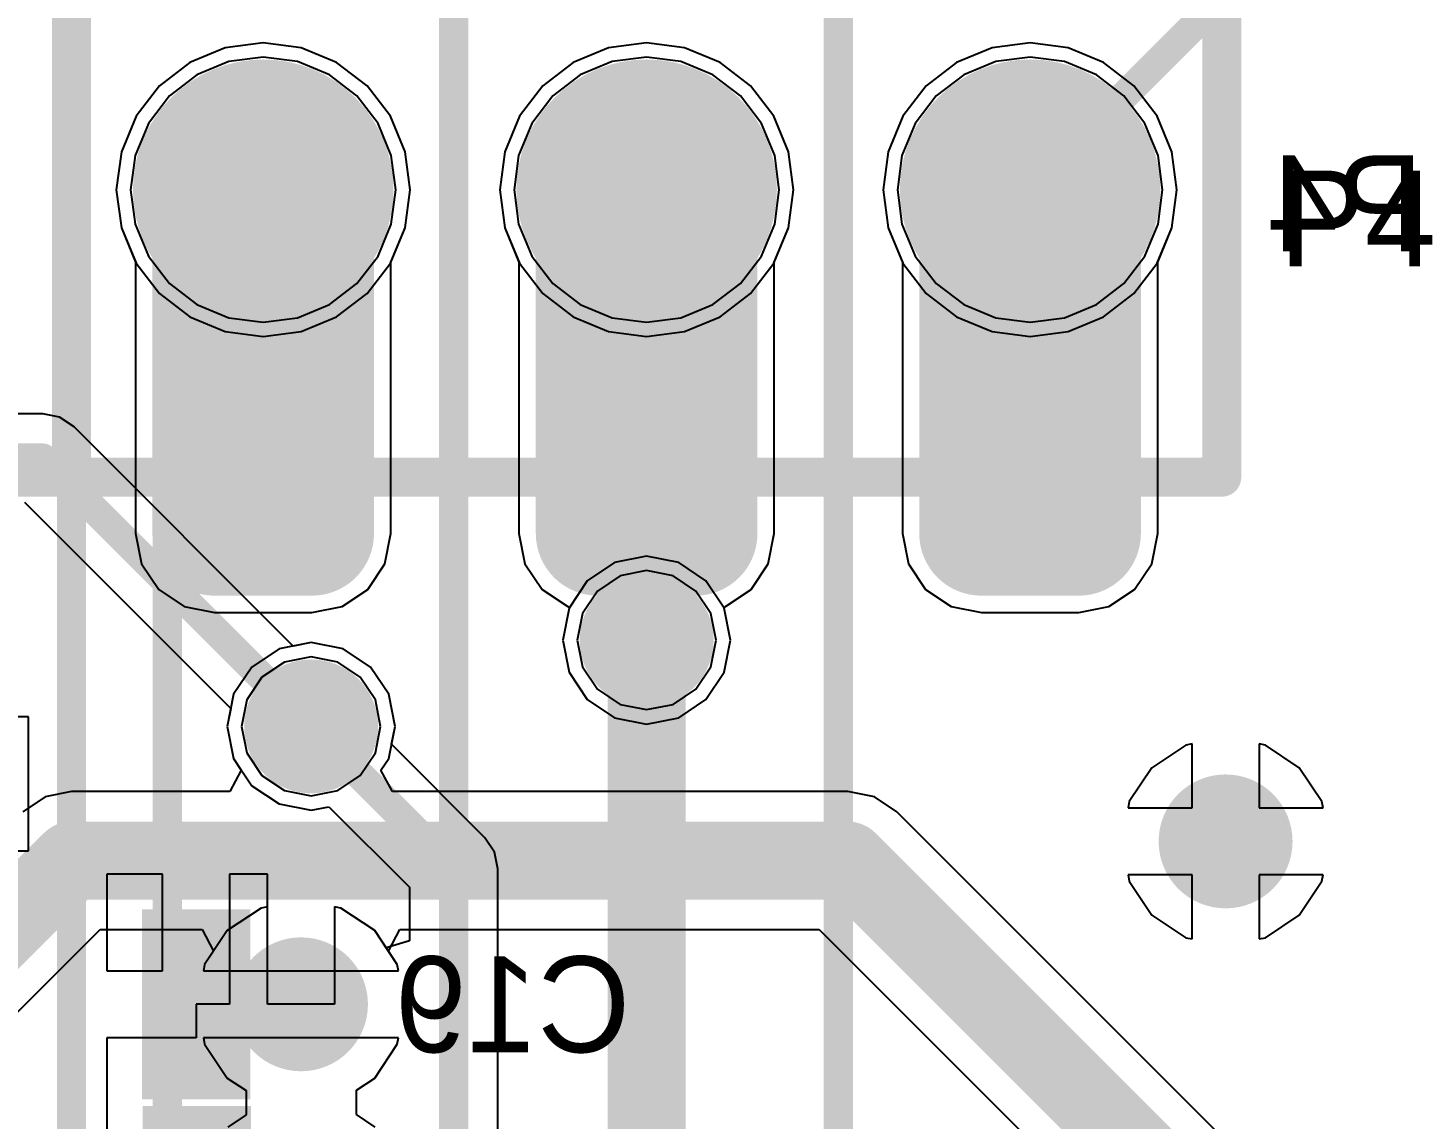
# Model space of a CAD drawing. Header units: millimetres. Extents: x 6 to 417, y 41 to 311.
# Drawn here: x 102.77 to 110.01, y 109.15 to 114.84 of the extents above; entities that cross this region are included whole.
import ezdxf

# ---------------------------------------------------------------- set-up
doc = ezdxf.new("R2010")
doc.units = ezdxf.units.MM
for name, color, linetype in [('BottomLayer', 5, 'Continuous'), ('BottomOverlay', 54, 'Continuous'), ('BottomPaste', 16, 'Continuous'), ('BottomSolder', 6, 'Continuous'), ('DrillDrawing', 1, 'Continuous'), ('KeepOutLayer', 6, 'Continuous'), ('Mechanical4', 56, 'Continuous'), ('MidLayer1', 16, 'Continuous'), ('MidLayer2', 76, 'Continuous'), ('MultiLayer', 9, 'Continuous'), ('TopLayer', 1, 'Continuous'), ('TopOverlay', 2, 'Continuous'), ('TopSolder', 216, 'Continuous')]:
    doc.layers.add(name, color=color, linetype=linetype)

msp = doc.modelspace()

# ---------------------------------------------------------------- linework, layer by layer
at = {"layer": 'BottomLayer'}
for p, q in [((103.80172026, 114.74006516), (103.6169378, 114.6635248)), ((104.00001552, 114.76617128), (103.80172026, 114.74006516)), ((104.19831078, 114.74006516), (104.00001552, 114.76617128)), ((104.38309324, 114.6635248), (104.19831078, 114.74006516)), ((105.80172134, 114.74006516), (105.61693888, 114.6635248)), ((106.0000166, 114.76617128), (105.80172134, 114.74006516)), ((106.19831186, 114.74006516), (106.0000166, 114.76617128)), ((106.38309432, 114.6635248), (106.19831186, 114.74006516)), ((107.80172242, 114.74006516), (107.61693996, 114.6635248)), ((108.00001768, 114.76617128), (107.80172242, 114.74006516)), ((108.19831294, 114.74006516), (108.00001768, 114.76617128)), ((108.3830954, 114.6635248), (108.19831294, 114.74006516)), ((103.6169378, 114.6635248), (103.45826146, 114.5417699)), ((104.54176958, 114.5417699), (104.38309324, 114.6635248)), ((105.61693888, 114.6635248), (105.45826254, 114.5417699)), ((106.54177066, 114.5417699), (106.38309432, 114.6635248)), ((107.61693996, 114.6635248), (107.45826362, 114.5417699)), ((108.54177174, 114.5417699), (108.3830954, 114.6635248)), ((103.45826146, 114.5417699), (103.33650656, 114.38309356)), ((104.66352448, 114.38309356), (104.54176958, 114.5417699)), ((105.45826254, 114.5417699), (105.33650764, 114.38309356)), ((106.66352556, 114.38309356), (106.54177066, 114.5417699)), ((107.45826362, 114.5417699), (107.33650872, 114.38309356)), ((108.66352664, 114.38309356), (108.54177174, 114.5417699)), ((103.33650656, 114.38309356), (103.2599662, 114.1983111)), ((104.74006484, 114.1983111), (104.66352448, 114.38309356)), ((105.33650764, 114.38309356), (105.25996728, 114.1983111)), ((106.74006592, 114.1983111), (106.66352556, 114.38309356)), ((107.33650872, 114.38309356), (107.25996836, 114.1983111)), ((108.740067, 114.1983111), (108.66352664, 114.38309356)), ((103.2599662, 114.1983111), (103.23386008, 114.00001584)), ((104.76617096, 114.00001584), (104.74006484, 114.1983111)), ((105.25996728, 114.1983111), (105.23386116, 114.00001584)), ((106.76617204, 114.00001584), (106.74006592, 114.1983111)), ((107.25996836, 114.1983111), (107.23386224, 114.00001584)), ((108.76617312, 114.00001584), (108.740067, 114.1983111)), ((103.23386008, 114.00001584), (103.2599662, 113.80172058)), ((104.74006484, 113.80172058), (104.76617096, 114.00001584)), ((105.23386116, 114.00001584), (105.25996728, 113.80172058)), ((106.74006592, 113.80172058), (106.76617204, 114.00001584)), ((107.23386224, 114.00001584), (107.25996836, 113.80172058)), ((108.740067, 113.80172058), (108.76617312, 114.00001584)), ((103.2599662, 113.80172058), (103.33410372, 113.62273948)), ((104.6659324, 113.62275218), (104.74006484, 113.80172058)), ((105.25996728, 113.80172058), (105.33409972, 113.62275218)), ((106.6659284, 113.62273948), (106.74006592, 113.80172058)), ((107.25996836, 113.80172058), (107.33409572, 113.62276234)), ((108.6659244, 113.62272678), (108.740067, 113.80172058)), ((103.33410372, 113.62273948), (103.33410372, 112.20601384)), ((104.6659324, 112.20601384), (104.6659324, 113.62275218)), ((105.33409972, 113.62275218), (105.33409972, 112.20601384)), ((106.6659284, 112.20601384), (106.6659284, 113.62273948)), ((107.33409572, 113.62276234), (107.33409572, 112.20601384)), ((108.6659244, 112.20601384), (108.6659244, 113.62272678)), ((103.33410372, 112.20601384), (103.36546002, 112.04838144)), ((104.6345761, 112.04838144), (104.6659324, 112.20601384)), ((105.33409972, 112.20601384), (105.36545602, 112.04838144)), ((106.6345721, 112.04838144), (106.6659284, 112.20601384)), ((107.33409572, 112.20601384), (107.36545202, 112.04838144)), ((108.6345681, 112.04838144), (108.6659244, 112.20601384)), ((103.36546002, 112.04838144), (103.45475118, 111.91474696)), ((104.54528494, 111.91474696), (104.6345761, 112.04838144)), ((105.36545602, 112.04838144), (105.45474718, 111.91474696)), ((106.54528094, 111.91474696), (106.6345721, 112.04838144)), ((107.36545202, 112.04838144), (107.45474318, 111.91474696)), ((108.54527694, 111.91474696), (108.6345681, 112.04838144)), ((103.45475118, 111.91474696), (103.58838566, 111.8254558)), ((104.41165046, 111.8254558), (104.54528494, 111.91474696)), ((105.45474718, 111.91474696), (105.58838166, 111.8254558)), ((106.41164646, 111.8254558), (106.54528094, 111.91474696)), ((107.45474318, 111.91474696), (107.58837766, 111.8254558)), ((108.41164246, 111.8254558), (108.54527694, 111.91474696)), ((103.58838566, 111.8254558), (103.74601806, 111.7940995)), ((104.25401806, 111.7940995), (104.41165046, 111.8254558)), ((105.58838166, 111.8254558), (105.59260568, 111.82461506)), ((105.59260568, 111.82461506), (105.59552922, 111.8175564)), ((106.4044989, 111.8175564), (106.40742244, 111.82461506)), ((106.40742244, 111.82461506), (106.41164646, 111.8254558)), ((107.58837766, 111.8254558), (107.74601006, 111.7940995)), ((108.25401006, 111.7940995), (108.41164246, 111.8254558)), ((103.74601806, 111.7940995), (104.25401806, 111.7940995)), ((105.59552922, 111.8175564), (105.56220188, 111.65001546)), ((106.43782624, 111.65001546), (106.4044989, 111.8175564)), ((107.74601006, 111.7940995), (108.25401006, 111.7940995)), ((104.25000232, 111.6378133), (104.08245884, 111.60448596)), ((104.4175458, 111.60448596), (104.25000232, 111.6378133)), ((105.56220188, 111.65001546), (105.59552922, 111.48247198)), ((106.4044989, 111.48247198), (106.43782624, 111.65001546)), ((104.08245884, 111.60448596), (103.94042204, 111.5095814)), ((104.5595826, 111.5095814), (104.4175458, 111.60448596)), ((103.94042204, 111.5095814), (103.84551748, 111.3675446)), ((104.65448716, 111.3675446), (104.5595826, 111.5095814)), ((105.59552922, 111.48247198), (105.69043378, 111.34043518)), ((106.30959434, 111.34043518), (106.4044989, 111.48247198)), ((103.84551748, 111.3675446), (103.81219014, 111.20000112)), ((104.6878145, 111.20000112), (104.65448716, 111.3675446)), ((105.69043378, 111.34043518), (105.83247058, 111.24553062)), ((106.16755754, 111.24553062), (106.30959434, 111.34043518)), ((102.77499892, 111.24999848), (102.02500296, 111.24999848)), ((102.77499892, 110.54999988), (102.77499892, 111.24999848)), ((105.83247058, 111.24553062), (106.00001406, 111.21220328)), ((106.00001406, 111.21220328), (106.16755754, 111.24553062)), ((103.81219014, 111.20000112), (103.84551748, 111.03245764)), ((104.66929028, 111.10687456), (104.6878145, 111.20000112)), ((105.15678994, 110.6193749), (104.66929028, 111.10687456)), ((108.81183724, 111.10245496), (108.63540122, 110.98456086)), ((108.84496138, 111.10904372), (108.81183724, 111.10245496)), ((108.84496138, 110.7750007), (108.84496138, 111.10904372)), ((109.22808228, 111.10245496), (109.19495814, 111.10904372)), ((109.19495814, 111.10904372), (109.19495814, 110.7750007)), ((109.4045183, 110.98456086), (109.22808228, 111.10245496)), ((103.84551748, 111.03245764), (103.94042204, 110.89042084)), ((108.63540122, 110.98456086), (108.51750712, 110.80812484)), ((109.5224124, 110.80812484), (109.4045183, 110.98456086)), ((103.94042204, 110.89042084), (104.08245884, 110.79551628)), ((104.08245884, 110.79551628), (104.25000232, 110.76218894)), ((104.25000232, 110.76218894), (104.34312888, 110.78071316)), ((104.34312888, 110.78071316), (104.76307724, 110.3607648)), ((108.51750712, 110.80812484), (108.51091836, 110.7750007)), ((108.51091836, 110.7750007), (108.84496138, 110.7750007)), ((109.19495814, 110.7750007), (109.52900116, 110.7750007)), ((109.52900116, 110.7750007), (109.5224124, 110.80812484)), ((105.20678476, 110.54455412), (105.15678994, 110.6193749)), ((102.63063294, 110.54999988), (102.77499892, 110.54999988)), ((105.22434124, 110.4562942), (105.20678476, 110.54455412)), ((105.22434124, 106.57741194), (105.22434124, 110.4562942)), ((103.4750026, 110.42899936), (103.18350204, 110.42899936)), ((103.18350204, 110.42899936), (103.18350204, 109.92499732)), ((103.4750026, 109.92499732), (103.4750026, 110.42899936)), ((104.02201446, 110.42899936), (103.82499936, 110.42899936)), ((103.82499936, 110.42899936), (103.82499936, 109.74999894)), ((104.02201446, 109.74999894), (104.02201446, 110.42899936)), ((108.84496138, 110.42500394), (108.51091836, 110.42500394)), ((108.51091836, 110.42500394), (108.51750712, 110.3918798)), ((108.51750712, 110.3918798), (108.63540122, 110.21544378)), ((108.84496138, 110.09096092), (108.84496138, 110.42500394)), ((109.52900116, 110.42500394), (109.19495814, 110.42500394)), ((109.19495814, 110.42500394), (109.19495814, 110.09096092)), ((109.4045183, 110.21544378), (109.5224124, 110.3918798)), ((109.5224124, 110.3918798), (109.52900116, 110.42500394)), ((104.76307724, 110.3607648), (104.76307724, 110.0816696)), ((104.40513536, 110.25245158), (104.37201122, 110.25904034)), ((104.37201122, 110.25904034), (104.37201122, 109.74999894)), ((104.58157138, 110.13455748), (104.40513536, 110.25245158)), ((108.63540122, 110.21544378), (108.81183724, 110.09754968)), ((109.22808228, 110.09754968), (109.4045183, 110.21544378)), ((104.64154586, 110.04480404), (104.58157138, 110.13455748)), ((108.81183724, 110.09754968), (108.84496138, 110.09096092)), ((109.19495814, 110.09096092), (109.22808228, 110.09754968)), ((104.76307724, 110.0816696), (104.64154586, 110.04480404)), ((103.18350204, 109.92499732), (103.4750026, 109.92499732)), ((103.82499936, 109.74999894), (103.65000098, 109.74999894)), ((103.65000098, 109.74999894), (103.65000098, 109.57500056)), ((104.37201122, 109.74999894), (104.02201446, 109.74999894)), ((103.65000098, 109.57500056), (103.18350204, 109.57500056)), ((103.18350204, 109.57500056), (103.18350204, 109.07099852))]:
    msp.add_line(p, q, dxfattribs=at)
for points, const_width in [([(103.69521552, 114.00001584, 1), (104.30481552, 114.00001584, 1)], 0.6095999999999999), ([(105.6952166, 114.00001584, 1), (106.3048166, 114.00001584, 1)], 0.6095999999999999), ([(107.69521768, 114.00001584, 1), (108.30481768, 114.00001584, 1)], 0.6095999999999999), ([(103.61901806, 113.98401384, 1), (103.87301806, 113.98401384, 1)], 0.254), ([(104.12701806, 113.98401384, 1), (104.38101806, 113.98401384, 1)], 0.254), ([(105.61901406, 113.98401384, 1), (105.87301406, 113.98401384, 1)], 0.254), ([(106.12701406, 113.98401384, 1), (106.38101406, 113.98401384, 1)], 0.254), ([(107.61901006, 113.98401384, 1), (107.87301006, 113.98401384, 1)], 0.254), ([(108.12701006, 113.98401384, 1), (108.38101006, 113.98401384, 1)], 0.254), ([(105.89839882, 113.0949986, 1), (106.10159882, 113.0949986, 1)], 0.2032), ([(103.61901806, 112.20601384, 1), (103.87301806, 112.20601384, 1)], 0.254), ([(104.12701806, 112.20601384, 1), (104.38101806, 112.20601384, 1)], 0.254), ([(105.61901406, 112.20601384, 1), (105.87301406, 112.20601384, 1)], 0.254), ([(106.12701406, 112.20601384, 1), (106.38101406, 112.20601384, 1)], 0.254), ([(107.61901006, 112.20601384, 1), (107.87301006, 112.20601384, 1)], 0.254), ([(108.12701006, 112.20601384, 1), (108.38101006, 112.20601384, 1)], 0.254), ([(105.86031406, 111.65001546, 1), (106.13971406, 111.65001546, 1)], 0.2794), ([(105.89839882, 111.65000022, 1), (106.10159882, 111.65000022, 1)], 0.2032), ([(104.11030232, 111.20000112, 1), (104.38970232, 111.20000112, 1)], 0.2794), ([(104.21190232, 111.20000112, 1), (104.28810232, 111.20000112, 1)], 0.07619999999999999), ([(108.88025976, 110.60000232, 1), (109.15965976, 110.60000232, 1)], 0.2794), ([(104.95560924, 110.4562942, 1), (105.03180924, 110.4562942, 1)], 0.07619999999999999), ([(104.95560924, 110.4562942, 1), (105.03180924, 110.4562942, 1)], 0.07619999999999999), ([(104.05731284, 109.74999894, 1), (104.33671284, 109.74999894, 1)], 0.2794), ([(103.58650098, 109.74999894, 1), (103.71350098, 109.74999894, 1)], 0.127), ([(104.13351284, 109.74999894, 1), (104.26051284, 109.74999894, 1)], 0.127)]:
    msp.add_lwpolyline(points, format="xyb", close=True, dxfattribs=dict(at, const_width=const_width))
for points, const_width in [([(105.99999882, 111.65000022), (105.99999882, 113.0949986)], 0.4064), ([(104.25000232, 111.20000112), (104.99370924, 110.4562942)], 0.1524), ([(104.99370924, 106.57741194), (104.99370924, 110.4562942)], 0.1524), ([(103.65000098, 109.74999894), (104.19701284, 109.74999894)], 0.254)]:
    msp.add_lwpolyline(points, dxfattribs=dict(at, const_width=const_width))
for points in [[(103.74601806, 114.23801384), (103.74601806, 111.95201384), (104.25401806, 114.23801384), (104.25401806, 111.95201384)], [(105.74601406, 114.23801384), (105.74601406, 111.95201384), (106.25401406, 114.23801384), (106.25401406, 111.95201384)], [(107.74601006, 114.23801384), (107.74601006, 111.95201384), (108.25401006, 114.23801384), (108.25401006, 111.95201384)], [(103.49201806, 113.98401384), (103.49201806, 112.20601384), (104.50801806, 113.98401384), (104.50801806, 112.20601384)], [(105.49201406, 113.98401384), (105.49201406, 112.20601384), (106.50801406, 113.98401384), (106.50801406, 112.20601384)], [(107.49201006, 113.98401384), (107.49201006, 112.20601384), (108.50801006, 113.98401384), (108.50801006, 112.20601384)], [(103.86249992, 110.17499936), (103.43750204, 110.17499936), (103.86249992, 109.32499852), (103.43750204, 109.32499852)]]:
    msp.add_solid(points, dxfattribs=at)
at = {"layer": 'BottomOverlay', "const_width": 0.2032}
for points in [[(103.00001244, 112.50001376), (103.00001244, 117.50001392)], [(103.00001498, 112.50001376), (103.00001498, 117.50001392)], [(109.0000106, 112.50001376), (109.0000106, 117.50001392)], [(97.00001682, 112.50001376), (103.00001244, 112.50001376)], [(103.00001498, 112.50001376), (109.0000106, 112.50001376)]]:
    msp.add_lwpolyline(points, dxfattribs=at)
at = {"layer": 'BottomOverlay', "const_width": 0.1016}
for points in [[(102.94921244, 112.50001376, 1), (103.05081244, 112.50001376, 1)], [(102.94921244, 112.50001376, 1), (103.05081244, 112.50001376, 1)], [(102.94921498, 112.50001376, 1), (103.05081498, 112.50001376, 1)], [(102.94921498, 112.50001376, 1), (103.05081498, 112.50001376, 1)], [(108.9492106, 112.50001376, 1), (109.0508106, 112.50001376, 1)], [(108.9492106, 112.50001376, 1), (109.0508106, 112.50001376, 1)]]:
    msp.add_lwpolyline(points, format="xyb", close=True, dxfattribs=at)
at = {"layer": 'BottomPaste', "const_width": 0.2040001}
for points in [[(103.64401928, 113.98401384, 1), (103.84801684, 113.98401384, 1)], [(104.15201928, 113.98401384, 1), (104.35601684, 113.98401384, 1)], [(105.64401528, 113.98401384, 1), (105.84801284, 113.98401384, 1)], [(106.15201528, 113.98401384, 1), (106.35601284, 113.98401384, 1)], [(107.64401128, 113.98401384, 1), (107.84800884, 113.98401384, 1)], [(108.15201128, 113.98401384, 1), (108.35600884, 113.98401384, 1)], [(103.64401928, 112.20601384, 1), (103.84801684, 112.20601384, 1)], [(104.15201928, 112.20601384, 1), (104.35601684, 112.20601384, 1)], [(105.64401528, 112.20601384, 1), (105.84801284, 112.20601384, 1)], [(106.15201528, 112.20601384, 1), (106.35601284, 112.20601384, 1)], [(107.64401128, 112.20601384, 1), (107.84800884, 112.20601384, 1)], [(108.15201128, 112.20601384, 1), (108.35600884, 112.20601384, 1)]]:
    msp.add_lwpolyline(points, format="xyb", close=True, dxfattribs=at)
at = {"layer": 'BottomPaste'}
for points in [[(103.74601806, 114.18801394), (103.74601806, 112.00201374), (104.25401806, 114.18801394), (104.25401806, 112.00201374)], [(105.74601406, 114.18801394), (105.74601406, 112.00201374), (106.25401406, 114.18801394), (106.25401406, 112.00201374)], [(107.74601006, 114.18801394), (107.74601006, 112.00201374), (108.25401006, 114.18801394), (108.25401006, 112.00201374)], [(103.54201796, 113.98401384), (103.54201796, 112.20601384), (104.45801816, 113.98401384), (104.45801816, 112.20601384)], [(105.54201396, 113.98401384), (105.54201396, 112.20601384), (106.45801416, 113.98401384), (106.45801416, 112.20601384)], [(107.54200996, 113.98401384), (107.54200996, 112.20601384), (108.45801016, 113.98401384), (108.45801016, 112.20601384)], [(103.81250002, 110.12499946), (103.48750194, 110.12499946), (103.81250002, 109.37499842), (103.48750194, 109.37499842)]]:
    msp.add_solid(points, dxfattribs=at)
at = {"layer": 'BottomSolder'}
for points, const_width in [([(103.66021686, 114.00001584, 1), (104.33981418, 114.00001584, 1)], 0.67959986), ([(105.66021794, 114.00001584, 1), (106.33981526, 114.00001584, 1)], 0.67959986), ([(107.66021902, 114.00001584, 1), (108.33981634, 114.00001584, 1)], 0.67959986), ([(103.5840194, 113.98401384, 1), (103.90801672, 113.98401384, 1)], 0.32399986), ([(104.0920194, 113.98401384, 1), (104.41601672, 113.98401384, 1)], 0.32399986), ([(105.5840154, 113.98401384, 1), (105.90801272, 113.98401384, 1)], 0.32399986), ([(106.0920154, 113.98401384, 1), (106.41601272, 113.98401384, 1)], 0.32399986), ([(107.5840114, 113.98401384, 1), (107.90800872, 113.98401384, 1)], 0.32399986), ([(108.0920114, 113.98401384, 1), (108.41600872, 113.98401384, 1)], 0.32399986), ([(103.5840194, 112.20601384, 1), (103.90801672, 112.20601384, 1)], 0.32399986), ([(104.0920194, 112.20601384, 1), (104.41601672, 112.20601384, 1)], 0.32399986), ([(105.5840154, 112.20601384, 1), (105.90801272, 112.20601384, 1)], 0.32399986), ([(106.0920154, 112.20601384, 1), (106.41601272, 112.20601384, 1)], 0.32399986), ([(107.5840114, 112.20601384, 1), (107.90800872, 112.20601384, 1)], 0.32399986), ([(108.0920114, 112.20601384, 1), (108.41600872, 112.20601384, 1)], 0.32399986), ([(105.8253154, 111.65001546, 1), (106.17471272, 111.65001546, 1)], 0.34939986), ([(104.07530366, 111.20000112, 1), (104.42470098, 111.20000112, 1)], 0.34939986), ([(108.8452611, 110.60000232, 1), (109.19465842, 110.60000232, 1)], 0.34939986), ([(104.02231418, 109.74999894, 1), (104.3717115, 109.74999894, 1)], 0.34939986)]:
    msp.add_lwpolyline(points, format="xyb", close=True, dxfattribs=dict(at, const_width=const_width))
for points in [[(103.74601806, 114.3080137), (103.74601806, 111.88201398), (104.25401806, 114.3080137), (104.25401806, 111.88201398)], [(105.74601406, 114.3080137), (105.74601406, 111.88201398), (106.25401406, 114.3080137), (106.25401406, 111.88201398)], [(107.74601006, 114.3080137), (107.74601006, 111.88201398), (108.25401006, 114.3080137), (108.25401006, 111.88201398)], [(103.4220182, 113.98401384), (103.4220182, 112.20601384), (104.57801792, 113.98401384), (104.57801792, 112.20601384)], [(105.4220142, 113.98401384), (105.4220142, 112.20601384), (106.57801392, 113.98401384), (106.57801392, 112.20601384)], [(107.4220102, 113.98401384), (107.4220102, 112.20601384), (108.57800992, 113.98401384), (108.57800992, 112.20601384)], [(103.93249978, 110.24499922), (103.36750218, 110.24499922), (103.93249978, 109.25499866), (103.36750218, 109.25499866)], [(103.93548682, 109.22), (103.37048922, 109.22), (103.93548682, 108.22999944), (103.37048922, 108.22999944)]]:
    msp.add_solid(points, dxfattribs=at)
at = {"layer": 'DrillDrawing', "const_width": 0.0999998}
for points in [[(119.98573666, 98.99999758, -39.99635117031188), (119.98573666, 101.00000374)], [(119.98186824, 99.00000012, -39.98872022724051), (119.98186824, 101.0000012)]]:
    msp.add_lwpolyline(points, format="xyb", dxfattribs=at)
at = {"layer": 'DrillDrawing'}
for points, const_width in [([(103.79681552, 114.00001584, 1), (104.20321552, 114.00001584, 1)], 0.4064), ([(105.7968166, 114.00001584, 1), (106.2032166, 114.00001584, 1)], 0.4064), ([(107.79681768, 114.00001584, 1), (108.20321768, 114.00001584, 1)], 0.4064), ([(105.92381406, 111.65001546, 1), (106.07621406, 111.65001546, 1)], 0.1524), ([(104.17380232, 111.20000112, 1), (104.32620232, 111.20000112, 1)], 0.1524), ([(108.94375976, 110.60000232, 1), (109.09615976, 110.60000232, 1)], 0.1524), ([(104.12081284, 109.74999894, 1), (104.27321284, 109.74999894, 1)], 0.1524)]:
    msp.add_lwpolyline(points, format="xyb", close=True, dxfattribs=dict(at, const_width=const_width))
at = {"layer": 'KeepOutLayer', "const_width": 0.0999998}
msp.add_lwpolyline([(119.98573666, 98.99999758, -39.99635117031188), (119.98573666, 101.00000374)], format="xyb", dxfattribs=at)
at = {"layer": 'Mechanical4', "const_width": 0.0999998}
for points in [[(88.66700071999999, 115.20282268, -0.3441335012808638), (112.00245062, 114.68632638)], [(88.66924608, 115.12386678, -0.3428485297258435), (111.85884918, 114.71964864)]]:
    msp.add_lwpolyline(points, format="xyb", dxfattribs=at)
at = {"layer": 'MidLayer1'}
for p, q in [((103.82098616, 114.66816538), (103.65415642, 114.59906214)), ((104.00001552, 114.69173404), (103.82098616, 114.66816538)), ((104.17904488, 114.66816538), (104.00001552, 114.69173404)), ((104.34587462, 114.59906214), (104.17904488, 114.66816538)), ((105.82098724, 114.66816538), (105.6541575, 114.59906214)), ((106.0000166, 114.69173404), (105.82098724, 114.66816538)), ((106.17904596, 114.66816538), (106.0000166, 114.69173404)), ((106.3458757, 114.59906214), (106.17904596, 114.66816538)), ((107.82098832, 114.66816538), (107.65415858, 114.59906214)), ((108.00001768, 114.69173404), (107.82098832, 114.66816538)), ((108.17904704, 114.66816538), (108.00001768, 114.69173404)), ((108.34587678, 114.59906214), (108.17904704, 114.66816538)), ((103.65415642, 114.59906214), (103.51089788, 114.48913348)), ((104.48913316, 114.48913348), (104.34587462, 114.59906214)), ((105.6541575, 114.59906214), (105.51089896, 114.48913348)), ((106.48913424, 114.48913348), (106.3458757, 114.59906214)), ((107.65415858, 114.59906214), (107.51090004, 114.48913348)), ((108.48913532, 114.48913348), (108.34587678, 114.59906214)), ((103.51089788, 114.48913348), (103.40096922, 114.34587494)), ((104.59906182, 114.34587494), (104.48913316, 114.48913348)), ((105.51089896, 114.48913348), (105.4009703, 114.34587494)), ((106.5990629, 114.34587494), (106.48913424, 114.48913348)), ((107.51090004, 114.48913348), (107.40097138, 114.34587494)), ((108.59906398, 114.34587494), (108.48913532, 114.48913348)), ((103.40096922, 114.34587494), (103.33186598, 114.1790452)), ((104.66816506, 114.1790452), (104.59906182, 114.34587494)), ((105.4009703, 114.34587494), (105.33186706, 114.1790452)), ((106.66816614, 114.1790452), (106.5990629, 114.34587494)), ((107.40097138, 114.34587494), (107.33186814, 114.1790452)), ((108.66816722, 114.1790452), (108.59906398, 114.34587494)), ((103.33186598, 114.1790452), (103.30829732, 114.00001584)), ((104.69173372, 114.00001584), (104.66816506, 114.1790452)), ((105.33186706, 114.1790452), (105.3082984, 114.00001584)), ((106.6917348, 114.00001584), (106.66816614, 114.1790452)), ((107.33186814, 114.1790452), (107.30829948, 114.00001584)), ((108.69173588, 114.00001584), (108.66816722, 114.1790452)), ((103.30829732, 114.00001584), (103.33186598, 113.82098648)), ((104.66816506, 113.82098648), (104.69173372, 114.00001584)), ((105.3082984, 114.00001584), (105.33186706, 113.82098648)), ((106.66816614, 113.82098648), (106.6917348, 114.00001584)), ((107.30829948, 114.00001584), (107.33186814, 113.82098648)), ((108.66816722, 113.82098648), (108.69173588, 114.00001584)), ((103.33186598, 113.82098648), (103.40096922, 113.65415674)), ((104.59906182, 113.65415674), (104.66816506, 113.82098648)), ((105.33186706, 113.82098648), (105.4009703, 113.65415674)), ((106.5990629, 113.65415674), (106.66816614, 113.82098648)), ((107.33186814, 113.82098648), (107.40097138, 113.65415674)), ((108.59906398, 113.65415674), (108.66816722, 113.82098648)), ((103.40096922, 113.65415674), (103.51089788, 113.5108982)), ((104.48913316, 113.5108982), (104.59906182, 113.65415674)), ((105.4009703, 113.65415674), (105.51089896, 113.5108982)), ((106.48913424, 113.5108982), (106.5990629, 113.65415674)), ((107.40097138, 113.65415674), (107.51090004, 113.5108982)), ((108.48913532, 113.5108982), (108.59906398, 113.65415674)), ((103.51089788, 113.5108982), (103.65415642, 113.40096954)), ((104.34587462, 113.40096954), (104.48913316, 113.5108982)), ((105.51089896, 113.5108982), (105.6541575, 113.40096954)), ((106.3458757, 113.40096954), (106.48913424, 113.5108982)), ((107.51090004, 113.5108982), (107.65415858, 113.40096954)), ((108.34587678, 113.40096954), (108.48913532, 113.5108982)), ((103.65415642, 113.40096954), (103.82098616, 113.3318663)), ((104.17904488, 113.3318663), (104.34587462, 113.40096954)), ((105.6541575, 113.40096954), (105.82098724, 113.3318663)), ((106.17904596, 113.3318663), (106.3458757, 113.40096954)), ((107.65415858, 113.40096954), (107.82098832, 113.3318663)), ((108.17904704, 113.3318663), (108.34587678, 113.40096954)), ((103.82098616, 113.3318663), (104.00001552, 113.30829764)), ((104.00001552, 113.30829764), (104.17904488, 113.3318663)), ((105.82098724, 113.3318663), (106.0000166, 113.30829764)), ((106.0000166, 113.30829764), (106.17904596, 113.3318663)), ((107.82098832, 113.3318663), (108.00001768, 113.30829764)), ((108.00001768, 113.30829764), (108.17904704, 113.3318663)), ((105.86126656, 111.98498304), (105.74363916, 111.90639036)), ((106.00001406, 112.01258268), (105.86126656, 111.98498304)), ((106.13876156, 111.98498304), (106.00001406, 112.01258268)), ((106.25638896, 111.90639036), (106.13876156, 111.98498304)), ((105.74363916, 111.90639036), (105.66504648, 111.78876296)), ((106.33498164, 111.78876296), (106.25638896, 111.90639036)), ((105.66504648, 111.78876296), (105.63744684, 111.65001546)), ((106.36258128, 111.65001546), (106.33498164, 111.78876296)), ((105.63744684, 111.65001546), (105.66504648, 111.51126796)), ((106.33498164, 111.51126796), (106.36258128, 111.65001546)), ((104.11125482, 111.5349687), (103.99362742, 111.45637602)), ((104.25000232, 111.56256834), (104.11125482, 111.5349687)), ((104.38874982, 111.5349687), (104.25000232, 111.56256834)), ((104.50637722, 111.45637602), (104.38874982, 111.5349687)), ((105.66504648, 111.51126796), (105.74363916, 111.39364056)), ((106.25638896, 111.39364056), (106.33498164, 111.51126796)), ((103.99362742, 111.45637602), (103.91503474, 111.33874862)), ((104.5849699, 111.33874862), (104.50637722, 111.45637602)), ((105.74363916, 111.39364056), (105.86126656, 111.31504788)), ((106.13876156, 111.31504788), (106.25638896, 111.39364056)), ((103.91503474, 111.33874862), (103.8874351, 111.20000112)), ((104.61256954, 111.20000112), (104.5849699, 111.33874862)), ((105.86126656, 111.31504788), (106.00001406, 111.28744824)), ((106.00001406, 111.28744824), (106.13876156, 111.31504788)), ((103.8874351, 111.20000112), (103.91503474, 111.06125362)), ((104.5849699, 111.06125362), (104.61256954, 111.20000112)), ((108.81183724, 111.10245496), (108.63540122, 110.98456086)), ((108.84496138, 111.10904372), (108.81183724, 111.10245496)), ((108.84496138, 110.7750007), (108.84496138, 111.10904372)), ((109.22808228, 111.10245496), (109.19495814, 111.10904372)), ((109.19495814, 111.10904372), (109.19495814, 110.7750007)), ((109.4045183, 110.98456086), (109.22808228, 111.10245496)), ((103.91503474, 111.06125362), (103.99362742, 110.94362622)), ((104.50637722, 110.94362622), (104.5849699, 111.06125362)), ((108.63540122, 110.98456086), (108.51750712, 110.80812484)), ((109.5224124, 110.80812484), (109.4045183, 110.98456086)), ((103.99362742, 110.94362622), (104.11125482, 110.86503354)), ((104.38874982, 110.86503354), (104.50637722, 110.94362622)), ((104.11125482, 110.86503354), (104.25000232, 110.8374339)), ((104.25000232, 110.8374339), (104.38874982, 110.86503354)), ((108.51750712, 110.80812484), (108.51091836, 110.7750007)), ((108.51091836, 110.7750007), (108.84496138, 110.7750007)), ((109.19495814, 110.7750007), (109.52900116, 110.7750007)), ((109.52900116, 110.7750007), (109.5224124, 110.80812484)), ((108.84496138, 110.42500394), (108.51091836, 110.42500394)), ((108.51091836, 110.42500394), (108.51750712, 110.3918798)), ((108.51750712, 110.3918798), (108.63540122, 110.21544378)), ((108.84496138, 110.09096092), (108.84496138, 110.42500394)), ((109.52900116, 110.42500394), (109.19495814, 110.42500394)), ((109.19495814, 110.42500394), (109.19495814, 110.09096092)), ((109.4045183, 110.21544378), (109.5224124, 110.3918798)), ((109.5224124, 110.3918798), (109.52900116, 110.42500394)), ((103.98889032, 110.25245158), (103.8124543, 110.13455748)), ((104.02201446, 110.25904034), (103.98889032, 110.25245158)), ((104.02201446, 109.92499732), (104.02201446, 110.25904034)), ((104.40513536, 110.25245158), (104.37201122, 110.25904034)), ((104.37201122, 110.25904034), (104.37201122, 109.92499732)), ((104.58157138, 110.13455748), (104.40513536, 110.25245158)), ((108.63540122, 110.21544378), (108.81183724, 110.09754968)), ((109.22808228, 110.09754968), (109.4045183, 110.21544378)), ((103.8124543, 110.13455748), (103.6945602, 109.95812146)), ((104.69946548, 109.95812146), (104.58157138, 110.13455748)), ((108.81183724, 110.09754968), (108.84496138, 110.09096092)), ((109.19495814, 110.09096092), (109.22808228, 110.09754968)), ((103.6945602, 109.95812146), (103.68797144, 109.92499732)), ((104.70605424, 109.92499732), (104.69946548, 109.95812146)), ((103.68797144, 109.92499732), (104.02201446, 109.92499732)), ((104.37201122, 109.92499732), (104.70605424, 109.92499732)), ((104.70605424, 109.57500056), (103.68797144, 109.57500056)), ((103.68797144, 109.57500056), (103.6945602, 109.54187642)), ((103.6945602, 109.54187642), (103.8124543, 109.3654404)), ((104.58157138, 109.3654404), (104.69946548, 109.54187642)), ((104.69946548, 109.54187642), (104.70605424, 109.57500056)), ((103.8124543, 109.3654404), (103.91038654, 109.30000238)), ((104.48662618, 109.30199882), (104.58157138, 109.3654404)), ((103.91038654, 109.30000238), (103.91038654, 109.17299984)), ((104.48662618, 109.17499628), (104.48662618, 109.30199882)), ((103.91038654, 109.17299984), (103.81544134, 109.10955826)), ((104.58455842, 109.10955826), (104.48662618, 109.17499628))]:
    msp.add_line(p, q, dxfattribs=at)
for points, const_width in [([(103.69521552, 114.00001584, 1), (104.30481552, 114.00001584, 1)], 0.6095999999999999), ([(105.6952166, 114.00001584, 1), (106.3048166, 114.00001584, 1)], 0.6095999999999999), ([(107.69521768, 114.00001584, 1), (108.30481768, 114.00001584, 1)], 0.6095999999999999), ([(105.86031406, 111.65001546, 1), (106.13971406, 111.65001546, 1)], 0.2794), ([(104.11030232, 111.20000112, 1), (104.38970232, 111.20000112, 1)], 0.2794), ([(108.88025976, 110.60000232, 1), (109.15965976, 110.60000232, 1)], 0.2794), ([(104.05731284, 109.74999894, 1), (104.33671284, 109.74999894, 1)], 0.2794)]:
    msp.add_lwpolyline(points, format="xyb", close=True, dxfattribs=dict(at, const_width=const_width))
at = {"layer": 'MidLayer2'}
for points, const_width in [([(102.99999974, 106.30000076), (102.99999974, 116.39999834)], 0.1524), ([(108.00001768, 114.00001584), (109.10000024, 115.0999984)], 0.1524), ([(104.99370924, 107.90628914), (104.99370924, 115.00632066)], 0.1524), ([(106.99999936, 106.69999996), (106.99999936, 114.99999606)], 0.1524), ([(106.0000166, 108.70000104), (106.0000166, 114.00001584)], 0.4064), ([(104.00001552, 113.1000151), (104.00001552, 114.00001584)], 0.1524), ([(103.49999874, 112.59999832), (104.00001552, 113.1000151)], 0.1524), ([(103.49999874, 106.44999792), (103.49999874, 112.59999832)], 0.1524)]:
    msp.add_lwpolyline(points, dxfattribs=dict(at, const_width=const_width))
for points, const_width in [([(103.69521552, 114.00001584, 1), (104.30481552, 114.00001584, 1)], 0.6095999999999999), ([(105.6952166, 114.00001584, 1), (106.3048166, 114.00001584, 1)], 0.6095999999999999), ([(107.69521768, 114.00001584, 1), (108.30481768, 114.00001584, 1)], 0.6095999999999999), ([(105.8984166, 114.00001584, 1), (106.1016166, 114.00001584, 1)], 0.2032), ([(103.96191552, 114.00001584, 1), (104.03811552, 114.00001584, 1)], 0.07619999999999999), ([(107.96191768, 114.00001584, 1), (108.03811768, 114.00001584, 1)], 0.07619999999999999), ([(103.96191552, 113.1000151, 1), (104.03811552, 113.1000151, 1)], 0.07619999999999999), ([(103.96191552, 113.1000151, 1), (104.03811552, 113.1000151, 1)], 0.07619999999999999), ([(103.46189874, 112.59999832, 1), (103.53809874, 112.59999832, 1)], 0.07619999999999999), ([(103.46189874, 112.59999832, 1), (103.53809874, 112.59999832, 1)], 0.07619999999999999), ([(105.86031406, 111.65001546, 1), (106.13971406, 111.65001546, 1)], 0.2794), ([(104.11030232, 111.20000112, 1), (104.38970232, 111.20000112, 1)], 0.2794), ([(108.88025976, 110.60000232, 1), (109.15965976, 110.60000232, 1)], 0.2794), ([(104.05731284, 109.74999894, 1), (104.33671284, 109.74999894, 1)], 0.2794)]:
    msp.add_lwpolyline(points, format="xyb", close=True, dxfattribs=dict(at, const_width=const_width))
at = {"layer": 'MultiLayer'}
for points, const_width in [([(103.69521552, 114.00001584, 1), (104.30481552, 114.00001584, 1)], 0.6095999999999999), ([(105.6952166, 114.00001584, 1), (106.3048166, 114.00001584, 1)], 0.6095999999999999), ([(107.69521768, 114.00001584, 1), (108.30481768, 114.00001584, 1)], 0.6095999999999999), ([(105.86031406, 111.65001546, 1), (106.13971406, 111.65001546, 1)], 0.2794), ([(104.11030232, 111.20000112, 1), (104.38970232, 111.20000112, 1)], 0.2794), ([(108.88025976, 110.60000232, 1), (109.15965976, 110.60000232, 1)], 0.2794), ([(104.05731284, 109.74999894, 1), (104.33671284, 109.74999894, 1)], 0.2794)]:
    msp.add_lwpolyline(points, format="xyb", close=True, dxfattribs=dict(at, const_width=const_width))
at = {"layer": 'TopLayer'}
for p, q in [((103.80172026, 114.74006516), (103.6169378, 114.6635248)), ((104.00001552, 114.76617128), (103.80172026, 114.74006516)), ((104.19831078, 114.74006516), (104.00001552, 114.76617128)), ((104.38309324, 114.6635248), (104.19831078, 114.74006516)), ((105.80172134, 114.74006516), (105.61693888, 114.6635248)), ((106.0000166, 114.76617128), (105.80172134, 114.74006516)), ((106.19831186, 114.74006516), (106.0000166, 114.76617128)), ((106.38309432, 114.6635248), (106.19831186, 114.74006516)), ((107.80172242, 114.74006516), (107.61693996, 114.6635248)), ((108.00001768, 114.76617128), (107.80172242, 114.74006516)), ((108.19831294, 114.74006516), (108.00001768, 114.76617128)), ((108.3830954, 114.6635248), (108.19831294, 114.74006516)), ((103.6169378, 114.6635248), (103.45826146, 114.5417699)), ((104.54176958, 114.5417699), (104.38309324, 114.6635248)), ((105.61693888, 114.6635248), (105.45826254, 114.5417699)), ((106.54177066, 114.5417699), (106.38309432, 114.6635248)), ((107.61693996, 114.6635248), (107.45826362, 114.5417699)), ((108.54177174, 114.5417699), (108.3830954, 114.6635248)), ((103.45826146, 114.5417699), (103.33650656, 114.38309356)), ((104.66352448, 114.38309356), (104.54176958, 114.5417699)), ((105.45826254, 114.5417699), (105.33650764, 114.38309356)), ((106.66352556, 114.38309356), (106.54177066, 114.5417699)), ((107.45826362, 114.5417699), (107.33650872, 114.38309356)), ((108.66352664, 114.38309356), (108.54177174, 114.5417699)), ((103.33650656, 114.38309356), (103.2599662, 114.1983111)), ((104.74006484, 114.1983111), (104.66352448, 114.38309356)), ((105.33650764, 114.38309356), (105.25996728, 114.1983111)), ((106.74006592, 114.1983111), (106.66352556, 114.38309356)), ((107.33650872, 114.38309356), (107.25996836, 114.1983111)), ((108.740067, 114.1983111), (108.66352664, 114.38309356)), ((103.2599662, 114.1983111), (103.23386008, 114.00001584)), ((104.76617096, 114.00001584), (104.74006484, 114.1983111)), ((105.25996728, 114.1983111), (105.23386116, 114.00001584)), ((106.76617204, 114.00001584), (106.74006592, 114.1983111)), ((107.25996836, 114.1983111), (107.23386224, 114.00001584)), ((108.76617312, 114.00001584), (108.740067, 114.1983111)), ((103.23386008, 114.00001584), (103.2599662, 113.80172058)), ((104.74006484, 113.80172058), (104.76617096, 114.00001584)), ((105.23386116, 114.00001584), (105.25996728, 113.80172058)), ((106.74006592, 113.80172058), (106.76617204, 114.00001584)), ((107.23386224, 114.00001584), (107.25996836, 113.80172058)), ((108.740067, 113.80172058), (108.76617312, 114.00001584)), ((103.2599662, 113.80172058), (103.33650656, 113.61693812)), ((104.66352448, 113.61693812), (104.74006484, 113.80172058)), ((105.25996728, 113.80172058), (105.33650764, 113.61693812)), ((106.66352556, 113.61693812), (106.74006592, 113.80172058)), ((107.25996836, 113.80172058), (107.33650872, 113.61693812)), ((108.66352664, 113.61693812), (108.740067, 113.80172058)), ((103.33650656, 113.61693812), (103.45826146, 113.45826178)), ((104.54176958, 113.45826178), (104.66352448, 113.61693812)), ((105.33650764, 113.61693812), (105.45826254, 113.45826178)), ((106.54177066, 113.45826178), (106.66352556, 113.61693812)), ((107.33650872, 113.61693812), (107.45826362, 113.45826178)), ((108.54177174, 113.45826178), (108.66352664, 113.61693812)), ((103.45826146, 113.45826178), (103.6169378, 113.33650688)), ((104.38309324, 113.33650688), (104.54176958, 113.45826178)), ((105.45826254, 113.45826178), (105.61693888, 113.33650688)), ((106.38309432, 113.33650688), (106.54177066, 113.45826178)), ((107.45826362, 113.45826178), (107.61693996, 113.33650688)), ((108.3830954, 113.33650688), (108.54177174, 113.45826178)), ((103.6169378, 113.33650688), (103.80172026, 113.25996652)), ((104.19831078, 113.25996652), (104.38309324, 113.33650688)), ((105.61693888, 113.33650688), (105.80172134, 113.25996652)), ((106.19831186, 113.25996652), (106.38309432, 113.33650688)), ((107.61693996, 113.33650688), (107.80172242, 113.25996652)), ((108.19831294, 113.25996652), (108.3830954, 113.33650688)), ((103.80172026, 113.25996652), (104.00001552, 113.2338604)), ((104.00001552, 113.2338604), (104.19831078, 113.25996652)), ((105.80172134, 113.25996652), (106.0000166, 113.2338604)), ((106.0000166, 113.2338604), (106.19831186, 113.25996652)), ((107.80172242, 113.25996652), (108.00001768, 113.2338604)), ((108.00001768, 113.2338604), (108.19831294, 113.25996652)), ((102.85000258, 112.83063286), (99.49553125999999, 112.83063286)), ((102.9382625, 112.81307638), (102.85000258, 112.83063286)), ((103.01308328, 112.76308156), (102.9382625, 112.81307638)), ((104.1568783, 111.61928908), (103.01308328, 112.76308156)), ((102.75447318, 112.36936886), (103.83071436, 111.29312514)), ((105.83247058, 112.0545003), (105.69043378, 111.95959574)), ((106.00001406, 112.08782764), (105.83247058, 112.0545003)), ((106.16755754, 112.0545003), (106.00001406, 112.08782764)), ((106.30959434, 111.95959574), (106.16755754, 112.0545003)), ((105.69043378, 111.95959574), (105.59552922, 111.81755894)), ((106.4044989, 111.81755894), (106.30959434, 111.95959574)), ((105.59552922, 111.81755894), (105.56220188, 111.65001546)), ((106.43782624, 111.65001546), (106.4044989, 111.81755894)), ((104.25000232, 111.6378133), (104.1568783, 111.61928908)), ((104.4175458, 111.60448596), (104.25000232, 111.6378133)), ((105.56220188, 111.65001546), (105.59552922, 111.48247198)), ((106.4044989, 111.48247198), (106.43782624, 111.65001546)), ((104.5595826, 111.5095814), (104.4175458, 111.60448596)), ((104.65448716, 111.3675446), (104.5595826, 111.5095814)), ((105.59552922, 111.48247198), (105.69043378, 111.34043518)), ((106.30959434, 111.34043518), (106.4044989, 111.48247198)), ((104.6878145, 111.20000112), (104.65448716, 111.3675446)), ((105.69043378, 111.34043518), (105.83247058, 111.24553062)), ((106.16755754, 111.24553062), (106.30959434, 111.34043518)), ((103.83071436, 111.29312514), (103.81219014, 111.20000112)), ((105.83247058, 111.24553062), (106.00001406, 111.21220328)), ((106.00001406, 111.21220328), (106.16755754, 111.24553062)), ((103.81219014, 111.20000112), (103.84551748, 111.03245764)), ((104.65448716, 111.03245764), (104.6878145, 111.20000112)), ((108.81183724, 111.10245496), (108.63540122, 110.98456086)), ((108.84496138, 111.10904372), (108.81183724, 111.10245496)), ((108.84496138, 110.7750007), (108.84496138, 111.10904372)), ((109.22808228, 111.10245496), (109.19495814, 111.10904372)), ((109.19495814, 111.10904372), (109.19495814, 110.7750007)), ((109.4045183, 110.98456086), (109.22808228, 111.10245496)), ((103.84551748, 111.03245764), (103.88582982, 110.97212248)), ((104.61417482, 110.97212248), (104.65448716, 111.03245764)), ((103.88582982, 110.97212248), (103.82596202, 110.86011864)), ((104.67404262, 110.86011864), (104.61417482, 110.97212248)), ((108.63540122, 110.98456086), (108.51750712, 110.80812484)), ((109.5224124, 110.80812484), (109.4045183, 110.98456086)), ((102.86218696, 110.83270696), (102.74535712, 110.7546426)), ((102.99999974, 110.86011864), (102.86218696, 110.83270696)), ((103.82596202, 110.86011864), (102.99999974, 110.86011864)), ((107.04999926, 110.86011864), (104.67404262, 110.86011864)), ((107.18781204, 110.83270696), (107.04999926, 110.86011864)), ((107.30464188, 110.7546426), (107.18781204, 110.83270696)), ((111.74812296, 106.31116152), (107.30464188, 110.7546426)), ((108.51750712, 110.80812484), (108.51091836, 110.7750007)), ((108.51091836, 110.7750007), (108.84496138, 110.7750007)), ((109.19495814, 110.7750007), (109.52900116, 110.7750007)), ((109.52900116, 110.7750007), (109.5224124, 110.80812484)), ((108.84496138, 110.42500394), (108.51091836, 110.42500394)), ((108.51091836, 110.42500394), (108.51750712, 110.3918798)), ((108.51750712, 110.3918798), (108.63540122, 110.21544378)), ((108.84496138, 110.09096092), (108.84496138, 110.42500394)), ((109.52900116, 110.42500394), (109.19495814, 110.42500394)), ((109.19495814, 110.42500394), (109.19495814, 110.09096092)), ((109.4045183, 110.21544378), (109.5224124, 110.3918798)), ((109.5224124, 110.3918798), (109.52900116, 110.42500394)), ((108.63540122, 110.21544378), (108.81183724, 110.09754968)), ((109.22808228, 110.09754968), (109.4045183, 110.21544378)), ((102.16010302, 109.15081802), (103.14916632, 110.13988132)), ((103.14916632, 110.13988132), (103.6813014, 110.13988132)), ((103.6813014, 110.13988132), (103.7411692, 110.02787494)), ((104.65285648, 110.02787494), (104.71272428, 110.13988132)), ((104.71272428, 110.13988132), (106.90083268, 110.13988132)), ((106.90083268, 110.13988132), (111.10321442, 105.93749958)), ((108.81183724, 110.09754968), (108.84496138, 110.09096092)), ((109.19495814, 110.09096092), (109.22808228, 110.09754968)), ((103.7411692, 110.02787494), (103.6945602, 109.95812146)), ((104.69946548, 109.95812146), (104.65285648, 110.02787494)), ((103.6945602, 109.95812146), (103.68797144, 109.92499732)), ((104.70605424, 109.92499732), (104.69946548, 109.95812146)), ((103.68797144, 109.92499732), (104.70605424, 109.92499732)), ((104.70605424, 109.57500056), (103.68797144, 109.57500056)), ((103.68797144, 109.57500056), (103.6945602, 109.54187642)), ((103.6945602, 109.54187642), (103.8124543, 109.3654404)), ((104.58157138, 109.3654404), (104.69946548, 109.54187642)), ((104.69946548, 109.54187642), (104.70605424, 109.57500056)), ((103.8124543, 109.3654404), (103.91038654, 109.30000238)), ((104.48662618, 109.30199882), (104.58157138, 109.3654404)), ((103.91038654, 109.30000238), (103.91038654, 109.17299984)), ((104.48662618, 109.17499628), (104.48662618, 109.30199882)), ((103.91038654, 109.17299984), (103.81544134, 109.10955826)), ((104.58455842, 109.10955826), (104.48662618, 109.17499628))]:
    msp.add_line(p, q, dxfattribs=at)
for points, const_width in [([(103.69521552, 114.00001584, 1), (104.30481552, 114.00001584, 1)], 0.6095999999999999), ([(105.6952166, 114.00001584, 1), (106.3048166, 114.00001584, 1)], 0.6095999999999999), ([(107.69521768, 114.00001584, 1), (108.30481768, 114.00001584, 1)], 0.6095999999999999), ([(105.89839882, 113.99999806, 1), (106.10159882, 113.99999806, 1)], 0.2032), ([(105.8984166, 114.00001584, 1), (106.1016166, 114.00001584, 1)], 0.2032), ([(102.81190258, 112.60000086, 1), (102.88810258, 112.60000086, 1)], 0.07619999999999999), ([(102.81190258, 112.60000086, 1), (102.88810258, 112.60000086, 1)], 0.07619999999999999), ([(105.86031406, 111.65001546, 1), (106.13971406, 111.65001546, 1)], 0.2794), ([(104.11030232, 111.20000112, 1), (104.38970232, 111.20000112, 1)], 0.2794), ([(104.21190232, 111.20000112, 1), (104.28810232, 111.20000112, 1)], 0.07619999999999999), ([(108.88025976, 110.60000232, 1), (109.15965976, 110.60000232, 1)], 0.2794), ([(102.89839974, 110.49999998, 1), (103.10159974, 110.49999998, 1)], 0.2032), ([(102.89839974, 110.49999998, 1), (103.10159974, 110.49999998, 1)], 0.2032), ([(106.94839926, 110.49999998, 1), (107.15159926, 110.49999998, 1)], 0.2032), ([(106.94839926, 110.49999998, 1), (107.15159926, 110.49999998, 1)], 0.2032), ([(104.05731284, 109.74999894, 1), (104.33671284, 109.74999894, 1)], 0.2794)]:
    msp.add_lwpolyline(points, format="xyb", close=True, dxfattribs=dict(at, const_width=const_width))
for points, const_width in [([(105.99999882, 113.99999806), (106.0000166, 114.00001584)], 0.4064), ([(99.39999931999999, 112.60000086), (102.85000258, 112.60000086)], 0.1524), ([(102.85000258, 112.60000086), (104.25000232, 111.20000112)], 0.1524), ([(101.79998436, 109.2999846), (102.99999974, 110.49999998)], 0.4064), ([(102.99999974, 110.49999998), (107.04999926, 110.49999998)], 0.4064), ([(107.04999926, 110.49999998), (111.59895638, 105.95104286)], 0.4064)]:
    msp.add_lwpolyline(points, dxfattribs=dict(at, const_width=const_width))
at = {"layer": 'TopSolder', "const_width": 0.67959986}
for points in [[(103.66021686, 114.00001584, 1), (104.33981418, 114.00001584, 1)], [(105.66021794, 114.00001584, 1), (106.33981526, 114.00001584, 1)], [(107.66021902, 114.00001584, 1), (108.33981634, 114.00001584, 1)]]:
    msp.add_lwpolyline(points, format="xyb", close=True, dxfattribs=at)

# ---------------------------------------------------------------- texts
at = {"layer": 'BottomOverlay', "text_generation_flag": 2}
for s, p in [('P4', (110.05257644, 113.67918336)), ('C19', (105.9153457, 109.49999944))]:
    msp.add_text(s, height=0.499999, rotation=360, dxfattribs=at).set_placement(p)
at = {"layer": 'TopOverlay'}
msp.add_text('P4', height=0.499999, dxfattribs=at).set_placement((109.29999984, 113.59999886))

doc.saveas('drawing.dxf')
